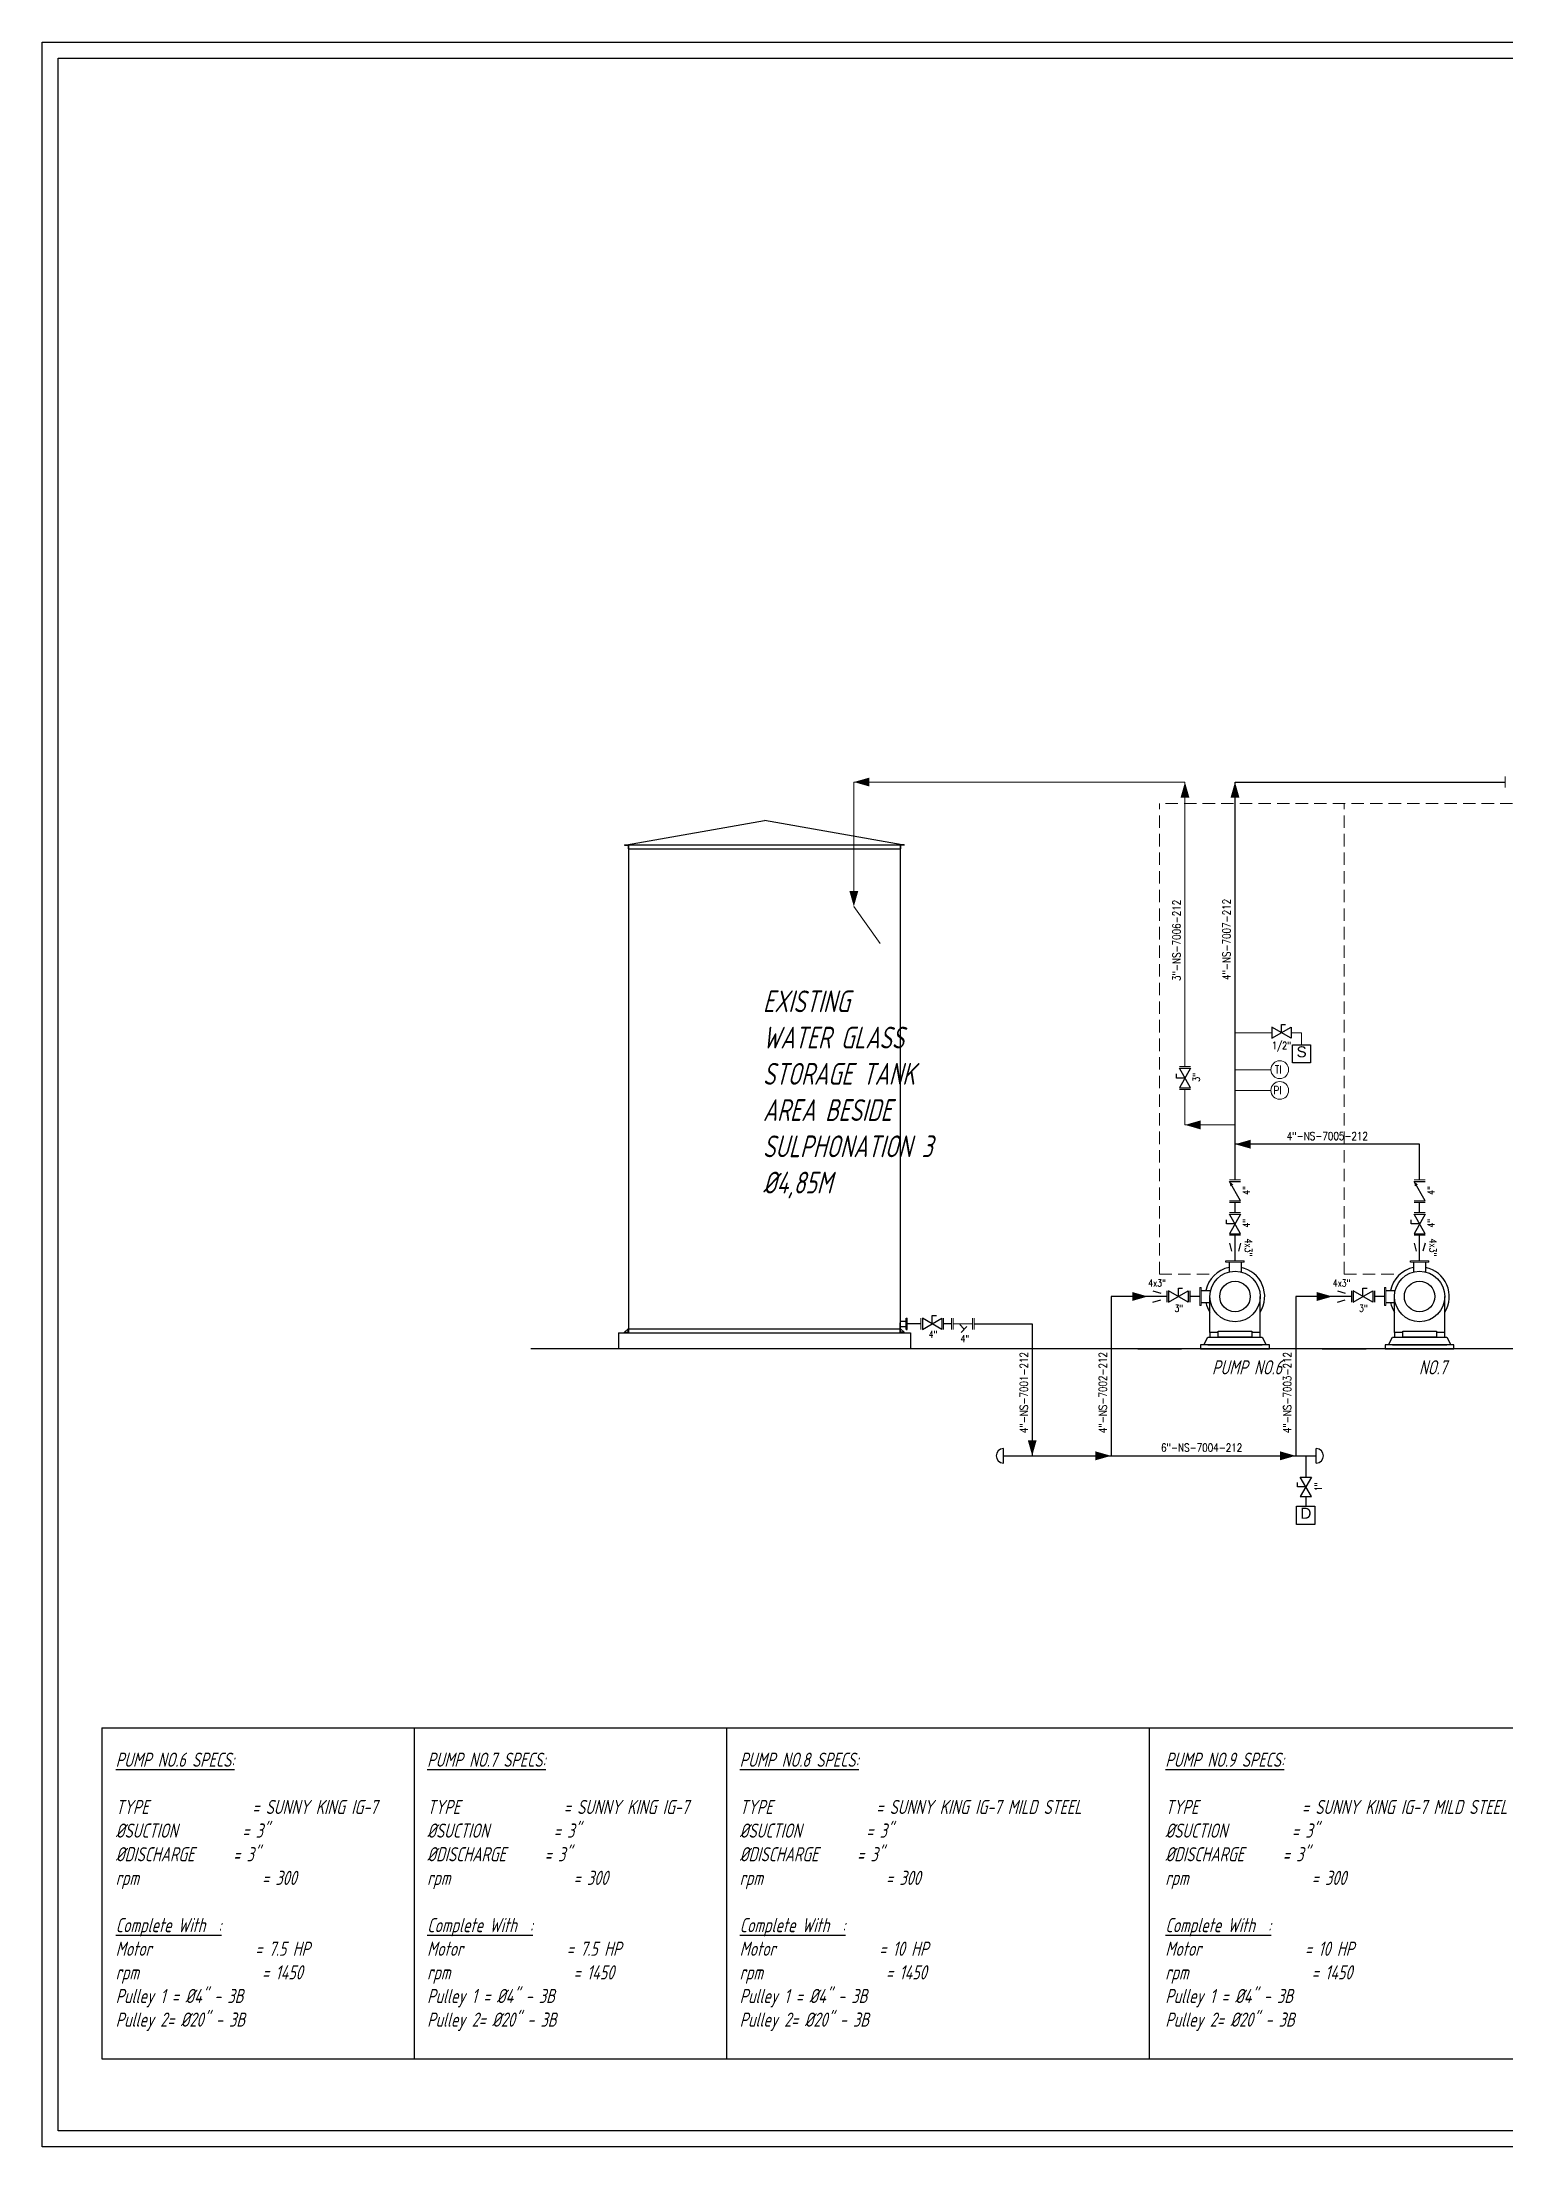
# Model space of a CAD drawing. Extents: x -29512 to 147477, y -5232 to 39709.
# Drawn here: x 139443.3 to 139649.9, y 7876.2 to 8173.2 of the extents above; entities that cross this region are included whole.
import ezdxf
from ezdxf.enums import TextEntityAlignment as Align

# ---------------------------------------------------------------- set-up
doc = ezdxf.new("R2010")
doc.units = 0
doc.linetypes.add('HIDDEN', pattern=[0.375, 0.25, -0.125])
doc.layers.get('0').update_dxf_attribs({"linetype": 'CONTINUOUS'})
doc.layers.add('DIMENSI', color=20, linetype='CONTINUOUS', lineweight=9)
doc.layers.add('FITTING', color=7, linetype='CONTINUOUS', lineweight=13)
for name, color, linetype in [('DIMENSION', 3, 'CONTINUOUS'), ('P-707D', 7, 'CONTINUOUS'), ('RED', 1, 'CONTINUOUS'), ('roller', 11, 'CONTINUOUS'), ('S', 7, 'CONTINUOUS')]:
    doc.layers.add(name, color=color, linetype=linetype)
doc.styles.add('A3', font='arial.ttf', dxfattribs={"height": 0.3})
doc.styles.add('S', font='ITALIC', dxfattribs={"height": 6})
doc.styles.add('S25', font='SIMPLEX', dxfattribs={"width": 0.8, "height": 0.25})
doc.styles.add('STYLE4', font='isocp.shx', dxfattribs={"width": 0.8, "oblique": 15, "height": 2})

# ---------------------------------------------------------------- blocks, each defined once
blk = doc.blocks.new('PRESA', base_point=(1.75, 0.1))
for p, q in [((1.5, 0.1), (1.5, 0.6)), ((1.5, 0.6), (2, 0.6)), ((2, 0.6), (2, 0.1)), ((2, 0.1), (1.5, 0.1))]:
    blk.add_line(p, q)
at = {"style": 'S', "width": 1.2}
blk.add_attdef('1', text='', height=0.3, dxfattribs=at).set_placement((1.75, 0.2), align=Align.CENTER)
blk = doc.blocks.new('FRECC2', base_point=(19.5, 44))
at = {"layer": 'RED'}
blk.add_solid([(19.5, 44), (19.85, 44.1), (19.85, 43.9)], dxfattribs=at)

msp = doc.modelspace()

# ---------------------------------------------------------------- linework, layer by layer
for p, q in [((139616.8389, 8034.2055), (139616.8389, 8032.6319)), ((139619.5927, 8032.6319), (139616.8389, 8034.2055)), ((139616.8389, 8032.6319), (139619.5927, 8034.2055)), ((139618.2158, 8034.5989), (139618.8059, 8034.5989)), ((139618.2158, 8033.4187), (139618.2158, 8034.5989)), ((139619.5927, 8034.2055), (139619.5927, 8032.6319)), ((139603.815, 8028.4028), (139605.3886, 8028.4028)), ((139605.3886, 8028.4028), (139603.815, 8025.649)), ((139605.3886, 8025.649), (139603.815, 8028.4028)), ((139603.4216, 8027.0259), (139603.4216, 8027.616)), ((139604.6018, 8027.0259), (139603.4216, 8027.0259)), ((139603.815, 8025.649), (139605.3886, 8025.649)), ((139610.8762, 8007.8141), (139612.4498, 8007.8141)), ((139612.4498, 8007.8141), (139610.8762, 8005.0603)), ((139612.4498, 8005.0603), (139610.8762, 8007.8141)), ((139636.9271, 8007.8141), (139638.5007, 8007.8141)), ((139638.5007, 8007.8141), (139636.9271, 8005.0603)), ((139638.5007, 8005.0603), (139636.9271, 8007.8141)), ((139610.4828, 8006.4372), (139610.4828, 8007.0273)), ((139611.663, 8006.4372), (139610.4828, 8006.4372)), ((139610.8762, 8005.0603), (139612.4498, 8005.0603)), ((139636.5337, 8006.4372), (139636.5337, 8007.0273)), ((139637.7139, 8006.4372), (139636.5337, 8006.4372)), ((139636.9271, 8005.0603), (139638.5007, 8005.0603)), ((139602.2927, 7996.9846), (139602.2927, 7995.411)), ((139605.0465, 7995.411), (139602.2927, 7996.9846)), ((139602.2927, 7995.411), (139605.0465, 7996.9846)), ((139603.6696, 7997.378), (139604.2597, 7997.378)), ((139603.6696, 7996.1978), (139603.6696, 7997.378)), ((139605.0465, 7996.9846), (139605.0465, 7995.411)), ((139628.3436, 7996.9846), (139628.3436, 7995.411)), ((139631.0975, 7995.411), (139628.3436, 7996.9846)), ((139628.3436, 7995.411), (139631.0975, 7996.9846)), ((139629.7205, 7997.378), (139630.3106, 7997.378)), ((139629.7205, 7996.1978), (139629.7205, 7997.378)), ((139631.0975, 7996.9846), (139631.0975, 7995.411)), ((139567.5425, 7993.1264), (139567.5425, 7991.5528)), ((139570.2964, 7991.5528), (139567.5425, 7993.1264)), ((139567.5425, 7991.5528), (139570.2964, 7993.1264)), ((139568.9195, 7993.5198), (139569.5096, 7993.5198)), ((139568.9195, 7992.3396), (139568.9195, 7993.5198)), ((139570.2964, 7993.1264), (139570.2964, 7991.5528)), ((139620.469, 7969.3423), (139620.469, 7969.9324)), ((139621.6492, 7969.3423), (139620.469, 7969.3423)), ((139620.8624, 7970.7192), (139622.436, 7970.7192)), ((139622.436, 7970.7192), (139620.8624, 7967.9654)), ((139622.436, 7967.9654), (139620.8624, 7970.7192)), ((139620.8624, 7967.9654), (139622.436, 7967.9654))]:
    msp.add_line(p, q)
at = {"lineweight": 15}
for p, q in [((139572.7921, 7992.3389), (139573.4139, 7991.5601)), ((139573.7951, 7991.9852), (139573.0327, 7991.1351))]:
    msp.add_line(p, q, dxfattribs=at)
for points in [[(139571.8791, 7993.1257), (139571.8791, 7991.552)], [(139574.6329, 7993.1257), (139574.6329, 7991.552)]]:
    msp.add_lwpolyline(points, dxfattribs=at)
at = {"layer": 'DIMENSI', "color": 0, "linetype": 'ByBlock', "lineweight": 9}
for points in [[(139610.3754, 8001.2526), (139612.9506, 8001.2526)], [(139636.4263, 8001.2526), (139639.0015, 8001.2526)], [(139610.3754, 8001.0573), (139612.9506, 8001.0573)], [(139636.4263, 8001.0573), (139639.0015, 8001.0573)], [(139606.7106, 7994.9102), (139606.7106, 7997.4854)], [(139606.906, 7994.9102), (139606.906, 7997.4854)], [(139632.7615, 7994.9102), (139632.7615, 7997.4854)], [(139632.9569, 7994.9102), (139632.9569, 7997.4854)]]:
    msp.add_lwpolyline(points, close=True, dxfattribs=at)
at = {"layer": 'DIMENSION', "color": 6, "linetype": 'ByBlock', "lineweight": 15, "ltscale": 0.5}
for p, q in [((139649.7843, 8069.5768), (139649.7843, 8068.0032)), ((139603.815, 8028.6333), (139605.3886, 8028.6333)), ((139603.815, 8025.4185), (139605.3886, 8025.4185)), ((139610.8762, 8012.6773), (139612.4498, 8012.6773)), ((139636.9271, 8012.6773), (139638.5007, 8012.6773)), ((139610.8762, 8009.4625), (139612.4498, 8009.4625)), ((139610.8762, 8008.0446), (139612.4498, 8008.0446)), ((139636.9271, 8009.4625), (139638.5007, 8009.4625)), ((139636.9271, 8008.0446), (139638.5007, 8008.0446)), ((139610.8762, 8004.8298), (139612.4498, 8004.8298)), ((139636.9271, 8004.8298), (139638.5007, 8004.8298)), ((139567.3121, 7993.1264), (139567.3121, 7991.5528)), ((139570.5269, 7993.1264), (139570.5269, 7991.5528)), ((139571.6486, 7993.1264), (139571.6486, 7991.5528)), ((139574.8634, 7993.1264), (139574.8634, 7991.5528))]:
    msp.add_line(p, q, dxfattribs=at)
at = {"layer": 'DIMENSION', "color": 0, "linetype": 'ByBlock', "lineweight": 15, "ltscale": 0.5}
for p, q in [((139557.8605, 8068.79), (139604.6018, 8068.79)), ((139557.8605, 8052.318), (139557.8605, 8068.79)), ((139604.6018, 8028.6333), (139604.6018, 8068.79)), ((139557.8605, 8051.2165), (139561.5619, 8045.986)), ((139611.663, 8033.4187), (139616.8389, 8033.4187)), ((139619.5927, 8033.4187), (139621.0506, 8033.4187)), ((139621.0506, 8033.4187), (139621.0506, 8031.7274)), ((139616.7245, 8028.2001), (139611.663, 8028.2001)), ((139604.6018, 8020.4078), (139604.6018, 8025.4185)), ((139616.7245, 8025.2771), (139611.663, 8025.2771)), ((139611.663, 8020.4078), (139604.6018, 8020.4078))]:
    msp.add_line(p, q, dxfattribs=at)
at = {"layer": 'DIMENSION', "color": 4, "linetype": 'HIDDEN', "lineweight": 15, "ltscale": 7}
for p, q in [((139658.7215, 8065.7563), (139601.011, 8065.7563)), ((139601.011, 7999.338), (139601.011, 8065.7563)), ((139627.0619, 7999.338), (139627.0619, 8065.7563)), ((139601.011, 7999.338), (139608.8962, 7999.338)), ((139627.0619, 7999.338), (139634.9471, 7999.338))]:
    msp.add_line(p, q, dxfattribs=at)
at = {"layer": 'DIMENSION', "color": 7, "lineweight": 25}
for p, q in [((139525.7894, 8059.9182), (139545.2379, 8063.3475)), ((139564.6863, 8059.9182), (139545.2379, 8063.3475)), ((139526.0717, 8059.9182), (139564.404, 8059.9182)), ((139526.0717, 8059.9182), (139526.0717, 7991.0894)), ((139564.404, 8059.9182), (139564.404, 7991.0894)), ((139564.404, 7991.4027), (139564.404, 7992.4697)), ((139565.2366, 7993.1264), (139565.3698, 7993.1264)), ((139565.2366, 7991.5528), (139565.2366, 7993.1264)), ((139565.3698, 7991.5528), (139565.3698, 7993.1264)), ((139524.6321, 7991.0894), (139524.6321, 7988.8312)), ((139524.6321, 7991.0894), (139565.8436, 7991.0894)), ((139565.2366, 7991.5528), (139565.3698, 7991.5528)), ((139565.8436, 7991.0894), (139565.8436, 7988.8312))]:
    msp.add_line(p, q, dxfattribs=at)
at = {"layer": 'DIMENSION', "color": 6, "lineweight": 25}
for p, q in [((139525.5072, 8059.9182), (139526.0717, 8059.9182)), ((139525.5072, 8059.9182), (139525.5072, 8059.8617)), ((139525.5072, 8059.8617), (139526.0153, 8059.8617)), ((139526.0153, 8059.8617), (139526.0153, 8059.3537)), ((139526.0153, 8059.3537), (139526.0717, 8059.3537)), ((139526.0717, 8059.9182), (139526.0717, 8059.3537)), ((139526.0717, 8059.3537), (139564.404, 8059.3537)), ((139564.404, 8059.9182), (139564.404, 8059.3537)), ((139564.9686, 8059.9182), (139564.404, 8059.9182)), ((139564.4605, 8059.3537), (139564.404, 8059.3537)), ((139564.9686, 8059.8617), (139564.4605, 8059.8617)), ((139564.4605, 8059.8617), (139564.4605, 8059.3537)), ((139564.9686, 8059.9182), (139564.9686, 8059.8617)), ((139525.5072, 7991.1458), (139526.0153, 7991.6539)), ((139525.5072, 7991.1458), (139526.0153, 7991.1458)), ((139525.5072, 7991.0894), (139525.5072, 7991.1458)), ((139525.5072, 7991.0894), (139526.0717, 7991.0894)), ((139526.0153, 7991.1458), (139526.0153, 7991.6539)), ((139526.0153, 7991.6539), (139526.0717, 7991.6539)), ((139526.0717, 7991.0894), (139526.0717, 7991.6539)), ((139526.0717, 7991.6539), (139564.404, 7991.6539)), ((139564.404, 7991.0894), (139564.404, 7991.6539)), ((139564.4605, 7991.6539), (139564.404, 7991.6539)), ((139564.4605, 7991.6539), (139564.404, 7991.6539)), ((139564.9686, 7991.0894), (139564.404, 7991.0894)), ((139564.4605, 7991.1458), (139564.4605, 7991.6539)), ((139564.4605, 7991.6539), (139564.9686, 7991.1458)), ((139564.9686, 7991.1458), (139564.4605, 7991.1458)), ((139564.9686, 7991.0894), (139564.9686, 7991.1458))]:
    msp.add_line(p, q, dxfattribs=at)
at = {"layer": 'DIMENSION', "color": 0, "linetype": 'ByBlock', "ltscale": 0.5}
for p, q in [((139612.9506, 8001.0573), (139612.9506, 8001.2526)), ((139639.0015, 8001.0573), (139639.0015, 8001.2526)), ((139597.9353, 7988.8312), (139604.1029, 7988.8312)), ((139623.9862, 7988.8312), (139630.1539, 7988.8312)), ((139578.9672, 7972.6963), (139578.9672, 7974.7339)), ((139623.1325, 7972.6963), (139623.1325, 7974.7339)), ((139621.6492, 7973.7151), (139621.6492, 7970.7192)), ((139621.6492, 7967.9654), (139621.6492, 7966.6151)), ((139451.7099, 7935.3395), (139451.7099, 7888.6406)), ((139451.7099, 7935.3395), (139659.2239, 7935.3395)), ((139495.8043, 7935.3395), (139495.8043, 7888.6406)), ((139539.8852, 7935.3395), (139539.8852, 7888.6406)), ((139599.5546, 7935.3395), (139599.5546, 7888.6406)), ((139451.7099, 7888.6406), (139659.2239, 7888.6406))]:
    msp.add_line(p, q, dxfattribs=at)
at = {"layer": 'DIMENSION', "color": 1, "lineweight": 25, "ltscale": 0.5}
for p, q in [((139594.1735, 7996.1978), (139594.1735, 7973.7151)), ((139602.0622, 7996.1978), (139594.1735, 7996.1978)), ((139606.7106, 7996.1978), (139605.277, 7996.1978)), ((139620.2244, 7996.1978), (139620.2244, 7973.7151)), ((139628.1131, 7996.1978), (139620.2244, 7996.1978)), ((139632.7615, 7996.1978), (139631.3279, 7996.1978)), ((139567.3121, 7992.3396), (139565.3698, 7992.3396)), ((139571.6486, 7992.3396), (139570.5269, 7992.3396)), ((139574.8634, 7992.3396), (139583.0399, 7992.3396)), ((139583.0399, 7992.3396), (139583.0399, 7973.7151)), ((139578.9672, 7973.7151), (139623.1325, 7973.7151))]:
    msp.add_line(p, q, dxfattribs=at)
at = {"layer": 'DIMENSION', "color": 6, "linetype": 'ByBlock', "ltscale": 0.5}
for p, q in [((139602.0622, 7996.9846), (139602.0622, 7995.411)), ((139605.277, 7996.9846), (139605.277, 7995.411)), ((139628.1131, 7996.9846), (139628.1131, 7995.411)), ((139631.3279, 7996.9846), (139631.3279, 7995.411))]:
    msp.add_line(p, q, dxfattribs=at)
at = {"layer": 'DIMENSION', "color": 7, "linetype": 'ByBlock', "lineweight": 25, "ltscale": 5}
for p, q in [((139564.404, 7992.7101), (139565.2366, 7992.7101)), ((139564.404, 7991.9691), (139565.2366, 7991.9691))]:
    msp.add_line(p, q, dxfattribs=at)
at = {"layer": 'DIMENSION', "color": 7, "linetype": 'ByBlock', "ltscale": 0.5}
msp.add_line((139771.0335, 7988.8312), (139512.2571, 7988.8312), dxfattribs=at)
at = {"layer": 'DIMENSION', "color": 6, "linetype": 'ByBlock', "ltscale": 0.5}
msp.add_lwpolyline([(139863.2891, 7876.2005), (139443.2891, 7876.2005), (139443.2891, 8173.2005), (139863.2891, 8173.2005)], close=True, dxfattribs=at)
at = {"layer": 'DIMENSION', "color": 0, "linetype": 'ByBlock', "ltscale": 0.5}
for points in [[(139445.5391, 8170.9505), (139861.0391, 8170.9505), (139861.0391, 7878.4505), (139445.5391, 7878.4505)], [(139606.8154, 7988.8312), (139616.5106, 7988.8312), (139616.5106, 7989.3914), (139606.8154, 7989.3914)], [(139609.2963, 7991.3022), (139614.0297, 7991.3022), (139614.0297, 7990.4583), (139609.2963, 7990.4583)], [(139632.8663, 7988.8312), (139642.5615, 7988.8312), (139642.5615, 7989.3914), (139632.8663, 7989.3914)], [(139635.3472, 7991.3022), (139640.0806, 7991.3022), (139640.0806, 7990.4583), (139635.3472, 7990.4583)]]:
    msp.add_lwpolyline(points, close=True, dxfattribs=at)
for points in [[(139610.3754, 8001.0573), (139610.3754, 8001.2526)], [(139636.4263, 8001.0573), (139636.4263, 8001.2526)], [(139610.8158, 8001.0573), (139610.8158, 7999.6489)], [(139612.5102, 8001.0573), (139612.5102, 7999.6489)], [(139636.8667, 8001.0573), (139636.8667, 7999.6489)], [(139638.5611, 8001.0573), (139638.5611, 7999.6489)], [(139606.7106, 7997.4854), (139606.906, 7997.4854)], [(139606.906, 7997.045), (139608.2119, 7997.045)], [(139606.906, 7995.3506), (139608.2119, 7995.3506)], [(139608.1094, 7991.1382), (139608.1094, 7996.1978)], [(139615.2165, 7991.1382), (139615.2165, 7996.1978)], [(139632.7615, 7997.4854), (139632.9569, 7997.4854)], [(139632.9569, 7997.045), (139634.2628, 7997.045)], [(139632.9569, 7995.3506), (139634.2628, 7995.3506)], [(139634.1604, 7991.1382), (139634.1604, 7996.1978)], [(139641.2674, 7991.1382), (139641.2674, 7996.1978)], [(139606.906, 7994.9102), (139606.7106, 7994.9102)], [(139632.9569, 7994.9102), (139632.7615, 7994.9102)], [(139607.271, 7989.3914), (139607.835, 7990.4583), (139615.491, 7990.4583), (139616.055, 7989.3914)], [(139607.835, 7989.3914), (139615.491, 7989.3914)], [(139609.2963, 7991.1382), (139608.1094, 7991.1382), (139608.1094, 7990.4583), (139615.2165, 7990.4583), (139615.2165, 7991.1382), (139614.0297, 7991.1382)], [(139633.3219, 7989.3914), (139633.8859, 7990.4583), (139641.5419, 7990.4583), (139642.1059, 7989.3914)], [(139633.8859, 7989.3914), (139641.5419, 7989.3914)], [(139635.3472, 7991.1382), (139634.1604, 7991.1382), (139634.1604, 7990.4583), (139641.2674, 7990.4583), (139641.2674, 7991.1382), (139640.0806, 7991.1382)]]:
    msp.add_lwpolyline(points, dxfattribs=at)
for points in [[(139610.8158, 8000.3018, 0.29941233), (139607.5589, 7997.045)], [(139615.2165, 7993.9767, 0.52247313), (139612.5102, 8000.3018)], [(139636.8667, 8000.3018, 0.29941233), (139633.6099, 7997.045)], [(139641.2674, 7993.9767, 0.52247313), (139638.5611, 8000.3018)], [(139607.5589, 7995.3506, 0.08899884), (139608.1094, 7993.9767)], [(139633.6099, 7995.3506, 0.08899884), (139634.1604, 7993.9767)]]:
    msp.add_lwpolyline(points, format="xyb", dxfattribs=at)
at = {"layer": 'DIMENSION', "color": 0, "linetype": 'ByBlock', "lineweight": 15, "ltscale": 0.5}
for centre in [(139617.9782, 8028.2001), (139617.9782, 8025.2771)]:
    msp.add_circle(centre, 1.2537, dxfattribs=at)
at = {"layer": 'DIMENSION', "color": 0, "linetype": 'ByBlock', "ltscale": 0.5}
for centre, radius in [((139611.663, 7996.1978), 3.5535), ((139611.663, 7996.1978), 2.1507), ((139637.7139, 7996.1978), 3.5535), ((139637.7139, 7996.1978), 2.1507)]:
    msp.add_circle(centre, radius, dxfattribs=at)
for centre, start, end in [((139578.9672, 7973.7151), 90, 270), ((139623.1325, 7973.7151), 270, 90)]:
    msp.add_arc(centre, 1.0188, start, end, dxfattribs=at)
at = {"layer": 'FITTING', "linetype": 'ByBlock', "ltscale": 0.5}
msp.add_line((139571.8791, 7992.3389), (139574.6329, 7992.3389), dxfattribs=at)
at = {"layer": 'P-707D', "color": 1, "lineweight": 25}
for p, q in [((139611.663, 8012.6773), (139611.663, 8068.79)), ((139611.663, 8068.79), (139649.7843, 8068.79)), ((139637.7139, 8017.6855), (139611.663, 8017.6855)), ((139637.7139, 8012.6773), (139637.7139, 8017.6855)), ((139611.663, 8008.0446), (139611.663, 8009.4625)), ((139637.7139, 8008.0446), (139637.7139, 8009.4625)), ((139611.663, 8001.2526), (139611.663, 8004.8298)), ((139637.7139, 8001.2526), (139637.7139, 8004.8298)), ((139606.7106, 7996.1978), (139605.277, 7996.1978)), ((139632.7615, 7996.1978), (139631.3279, 7996.1978))]:
    msp.add_line(p, q, dxfattribs=at)
at = {"layer": 'RED', "color": 0}
for points in [[(139557.8605, 8068.79), (139560.0635, 8069.4195), (139560.0635, 8068.1606)], [(139604.6018, 8068.79), (139605.2312, 8066.587), (139603.9723, 8066.587)], [(139557.8605, 8051.2165), (139557.231, 8053.4195), (139558.4899, 8053.4195)], [(139604.6018, 8020.4078), (139606.8048, 8021.0372), (139606.8048, 8019.7783)]]:
    msp.add_solid(points, dxfattribs=at)
at = {"layer": 'roller', "color": 0, "linetype": 'ByBlock', "lineweight": 9}
for p, q in [((139614.7468, 7988.8312), (139608.5792, 7988.8312)), ((139614.7468, 7988.8312), (139608.5792, 7988.8312)), ((139640.7977, 7988.8312), (139634.6301, 7988.8312)), ((139640.7977, 7988.8312), (139634.6301, 7988.8312))]:
    msp.add_line(p, q, dxfattribs=at)
at = {"layer": 'S'}
for p, q in [((139612.4498, 8009.693), (139610.8762, 8012.4468)), ((139610.8762, 8012.4468), (139612.4498, 8012.4468)), ((139638.5007, 8009.693), (139636.9271, 8012.4468)), ((139636.9271, 8012.4468), (139638.5007, 8012.4468)), ((139610.8762, 8009.693), (139612.4498, 8009.693)), ((139636.9271, 8009.693), (139638.5007, 8009.693)), ((139610.8762, 8003.7067), (139611.1909, 8002.6052)), ((139612.4498, 8003.7067), (139612.1351, 8002.6052)), ((139636.9271, 8003.7067), (139637.2418, 8002.6052)), ((139638.5007, 8003.7067), (139638.186, 8002.6052)), ((139600.0735, 7996.9846), (139601.1751, 7996.6699)), ((139600.0735, 7995.411), (139601.1751, 7995.7257)), ((139626.1244, 7996.9846), (139627.226, 7996.6699)), ((139626.1244, 7995.411), (139627.226, 7995.7257))]:
    msp.add_line(p, q, dxfattribs=at)
for points in [[(139610.8762, 8012.4468), (139611.0063, 8011.7337), (139611.4318, 8011.9804)], [(139636.9271, 8012.4468), (139637.0572, 8011.7337), (139637.4828, 8011.9804)]]:
    msp.add_solid(points, dxfattribs=at)

# ---------------------------------------------------------------- block references
for p, xscale, yscale, zscale, rotation in [((139611.663, 8068.79), 6.294459770608228, 6.294459770608228, 6.294459770611648, 270), ((139599.3584, 7996.1978), 6.294459770608228, 6.294459770608228, 6.294459770611648, 180), ((139625.4093, 7996.1978), 6.294459770608228, 6.294459770608228, 6.294459770611648, 180), ((139583.0399, 7973.7151), 6.294459770611866, 6.294459770611866, 6.294459770611866, 90), ((139594.1735, 7973.7151), 6.294459770608228, 6.294459770608228, 6.294459770611648, 180), ((139620.2244, 7973.7151), 6.294459770608228, 6.294459770608228, 6.294459770611648, 180)]:
    msp.add_blockref('FRECC2', p, dxfattribs=dict(xscale=xscale, yscale=yscale, zscale=zscale, rotation=rotation))
at = {"lineweight": 15}
ref = msp.add_blockref('PRESA', (139621.0506, 8029.1459), dxfattribs=dict(at, xscale=5.162921723796899, yscale=5.162921723825093, zscale=5.162921723825171))
ref.add_attrib('1', 'S', dxfattribs={"height": 1.5489, "style": 'A3'}).set_placement((139621.063, 8029.9514), align=Align.CENTER)
at = {"xscale": 6.294459770608228, "yscale": 6.294459770608228, "zscale": 6.294459770611648}
msp.add_blockref('FRECC2', (139611.663, 8017.6855), dxfattribs=at)
ref = msp.add_blockref('PRESA', (139621.6492, 7964.0336), dxfattribs=dict(xscale=5.162921723796899, yscale=5.162921723825093, zscale=5.162921723825171))
ref.add_attrib('1', 'D', dxfattribs={"height": 1.5489, "style": 'A3'}).set_placement((139621.6615, 7964.8391), align=Align.CENTER)

# ---------------------------------------------------------------- texts
at = {"layer": 'DIMENSION', "color": 0, "insert": (139545.029, 8039.3815), "char_height": 3.068549, "attachment_point": 1, "style": 'STYLE4'}
msp.add_mtext('EXISTING\\PWATER GLASS\\PSTORAGE TANK\\PAREA BESIDE \\PSULPHONATION 3\\P%%C4,85M ', dxfattribs=at)
at = {"layer": 'DIMENSION', "color": 4, "char_height": 2, "attachment_point": 1, "style": 'STYLE4'}
for s, insert in [('PUMP NO.6', (139608.4221, 7987.2042)), ('NO.7', (139637.6322, 7987.2042)), ('{\\LPUMP NO.6 SPECS:\\P}\\PTYPE                = SUNNY KING IG-7 \\PØSUCTION          = 3"\\PØDISCHARGE      = 3"\\Prpm                   = 300\\P\\P{\\LComplete With  : }\\PMotor                = 7.5 HP\\Prpm                   = 1450\\PPulley 1 = Ø4" - 3B\\PPulley 2= Ø20" - 3B', (139453.6828, 7931.8349)), ('{\\LPUMP NO.7 SPECS:\\P}\\PTYPE                = SUNNY KING IG-7 \\PØSUCTION          = 3"\\PØDISCHARGE      = 3"\\Prpm                   = 300\\P\\P{\\LComplete With  : }\\PMotor                = 7.5 HP\\Prpm                   = 1450\\PPulley 1 = Ø4" - 3B\\PPulley 2= Ø20" - 3B', (139497.6422, 7931.8349)), ('{\\LPUMP NO.8 SPECS:\\P}\\PTYPE                = SUNNY KING IG-7 MILD STEEL \\PØSUCTION          = 3"\\PØDISCHARGE      = 3"\\Prpm                   = 300\\P\\P{\\LComplete With  : }\\PMotor                = 10 HP\\Prpm                   = 1450\\PPulley 1 = Ø4" - 3B\\PPulley 2= Ø20" - 3B', (139541.7495, 7931.8349)), ('{\\LPUMP NO.9 SPECS:\\P}\\PTYPE                = SUNNY KING IG-7 MILD STEEL \\PØSUCTION          = 3"\\PØDISCHARGE      = 3"\\Prpm                   = 300\\P\\P{\\LComplete With  : }\\PMotor                = 10 HP\\Prpm                   = 1450\\PPulley 1 = Ø4" - 3B\\PPulley 2= Ø20" - 3B', (139601.8305, 7931.8349))]:
    msp.add_mtext(s, dxfattribs=dict(at, insert=insert))
at = {"layer": 'S', "lineweight": 15, "style": 'S25', "width": 0.8}
for s, p in [('3"-NS-7006-212', (139603.9772, 8052.171)), ('4"-NS-7007-212', (139611.0384, 8052.3018)), ('4"-NS-7001-212', (139582.4267, 7988.3634)), ('4"-NS-7002-212', (139593.5603, 7988.3634)), ('4"-NS-7003-212', (139619.6112, 7988.3634))]:
    msp.add_text(s, height=1.129135, rotation=90, dxfattribs=at).set_placement(p, align=Align.RIGHT)
at = {"layer": 'S', "style": 'S25', "width": 0.8}
for s, height, p in [('1/2"', 1, (139619.5619, 8031.1203)), ('4"-NS-7005-212', 1.129135, (139630.4247, 8018.2785)), ('4x3"', 1, (139601.915, 7997.6051)), ('4x3"', 1, (139627.9659, 7997.6051)), ('3"', 1, (139604.3508, 7994.0339)), ('3"', 1, (139630.4018, 7994.0339)), ('4"', 1, (139569.6521, 7990.348)), ('4"', 1, (139574.1533, 7989.7421)), ('6"-NS-7004-212', 1.129135, (139612.684, 7974.3081))]:
    msp.add_text(s, height=height, dxfattribs=at).set_placement(p, align=Align.RIGHT)
at = {"layer": 'S', "lineweight": 15, "style": 'S25', "width": 0.8}
for s, p in [('TI', (139618.2154, 8027.6544)), ('PI', (139618.2154, 8024.7313))]:
    msp.add_text(s, height=1.12913, dxfattribs=at).set_placement(p, align=Align.RIGHT)
at = {"layer": 'S', "style": 'S25', "width": 0.8}
for s, rotation, p in [('3"', 90, (139606.6992, 8027.7342)), ('4"', 90, (139613.7604, 8011.7781)), ('4"', 90, (139639.8113, 8011.7781)), ('4"', 90, (139613.7604, 8007.1454)), ('4x3"', 270, (139613.0703, 8001.8652)), ('4"', 90, (139639.8113, 8007.1454)), ('4x3"', 270, (139639.1212, 8001.8652)), ('1"', 90, (139623.9049, 7969.9489))]:
    msp.add_text(s, height=1, rotation=rotation, dxfattribs=at).set_placement(p, align=Align.RIGHT)

doc.saveas('drawing.dxf')
